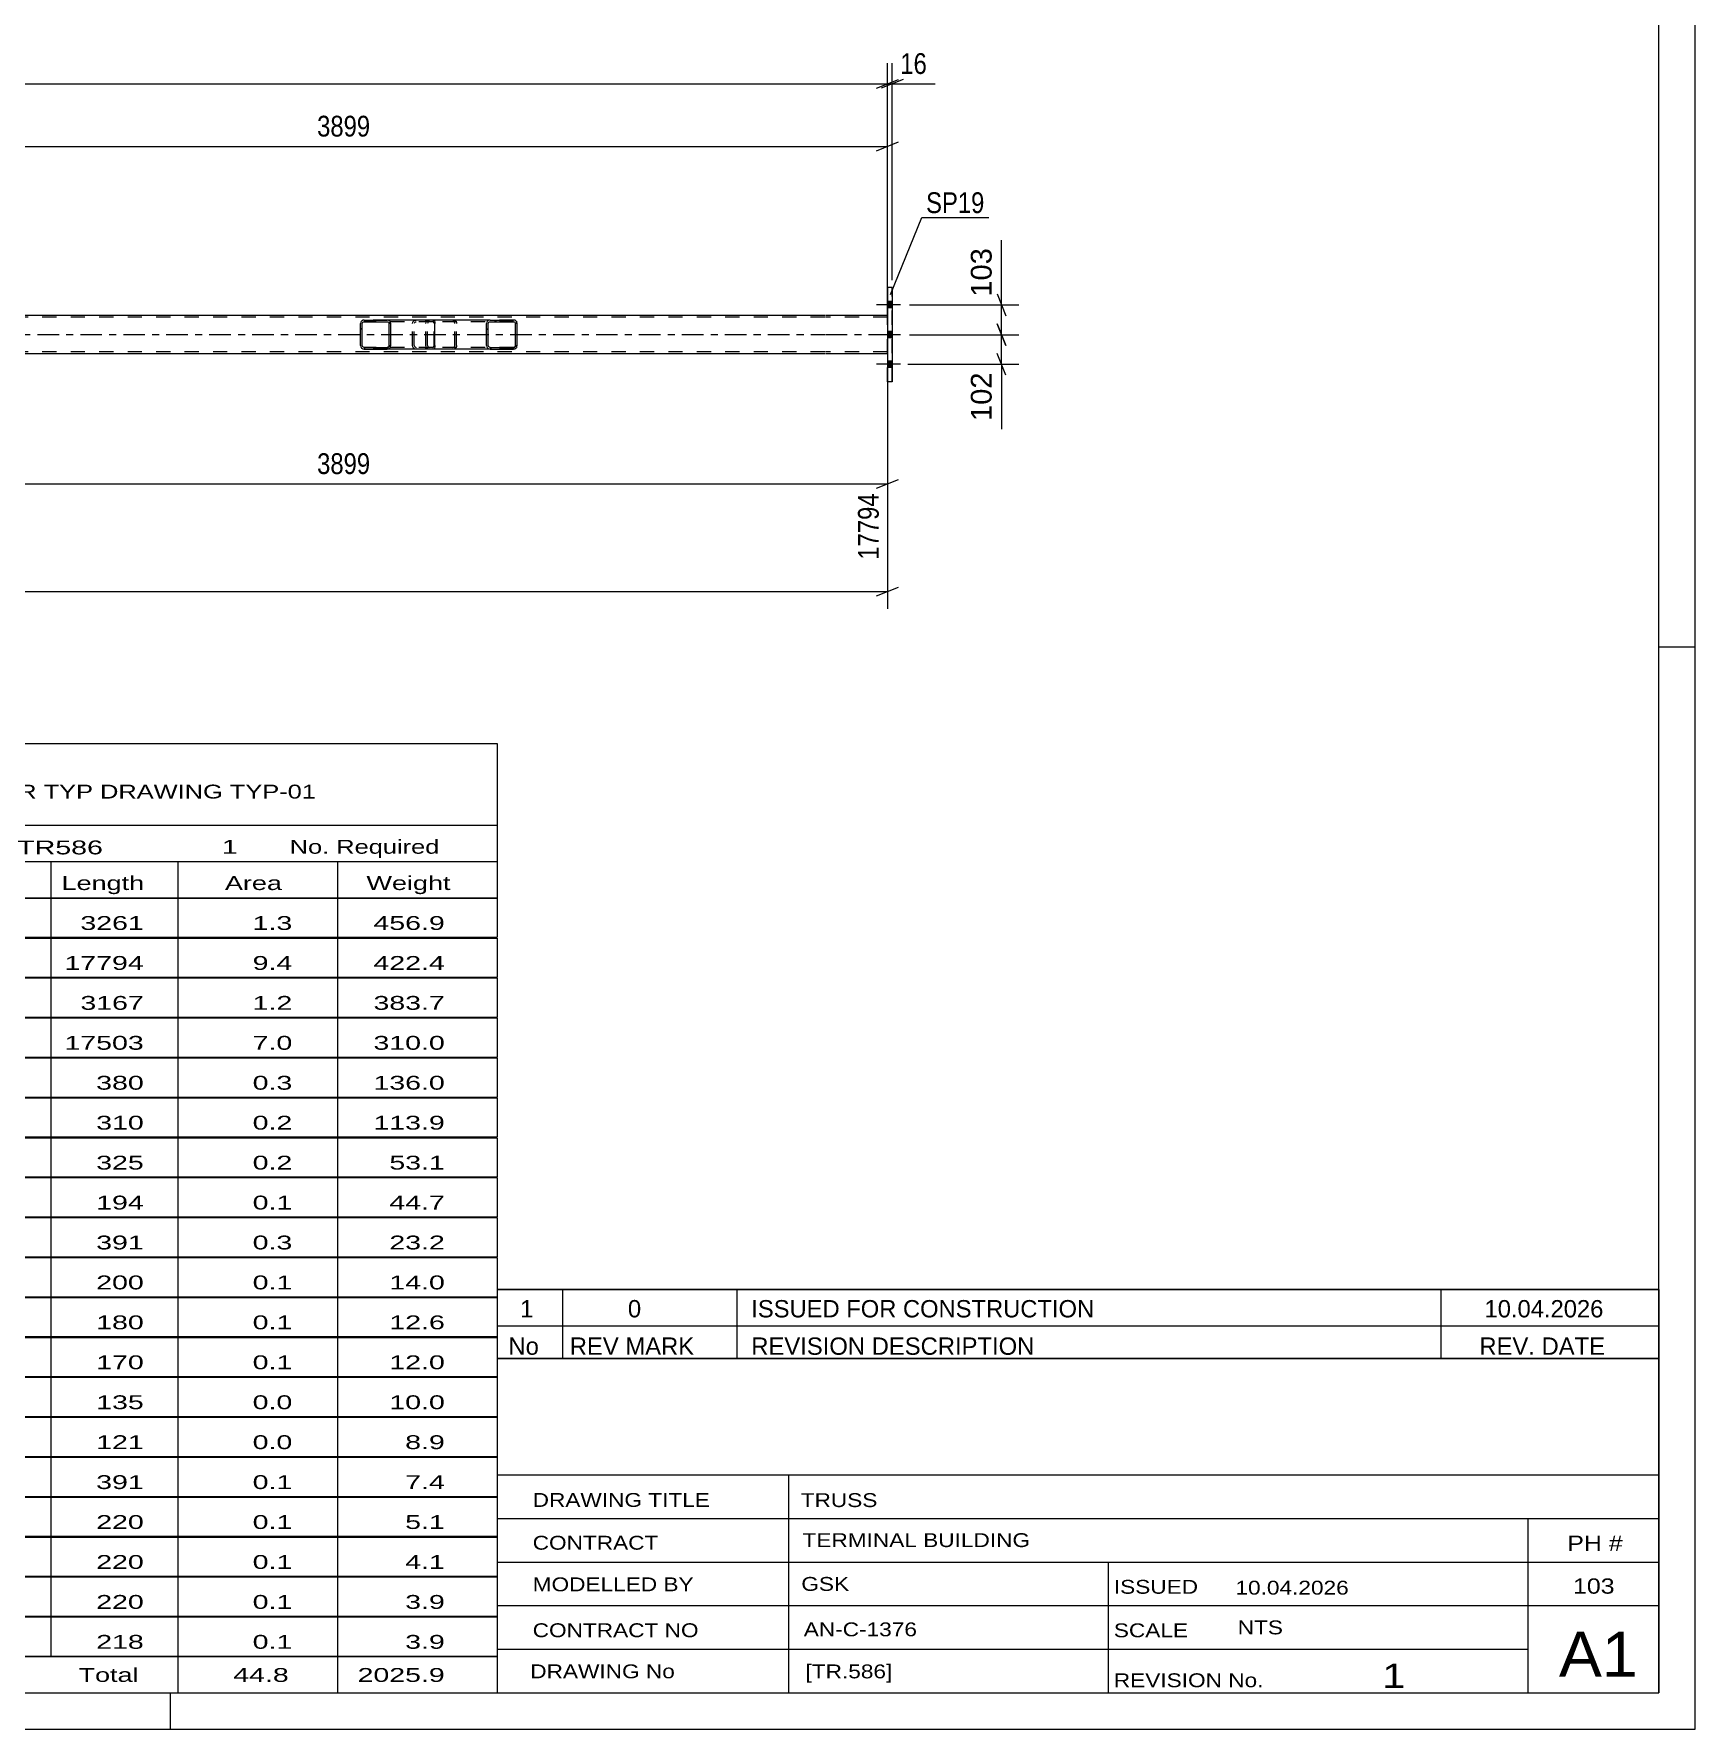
# Model space of a CAD drawing. Header units: millimetres. Extents: x -111 to 730, y -402 to 192.
# Drawn here: x 501.3 to 730.2, y -402.3 to -168.8 of the extents above; entities that cross this region are included whole.
import ezdxf

# ---------------------------------------------------------------- set-up
doc = ezdxf.new("R2010")
doc.units = ezdxf.units.MM
doc.linetypes.add('DXK_LINE_DOT2', pattern=[3.9198, 1.9599, -1.9599])
doc.linetypes.add('DXK_LINE_DOT3', pattern=[5.9187, 2.979, -0.9799, 0.9799, -0.9799])
doc.styles.add('Arial', font='ARIAL.TTF', dxfattribs={"height": 0.2})
doc.styles.add('Arial Narrow', font='ARIALN.TTF', dxfattribs={"height": 0.2})

# ---------------------------------------------------------------- blocks, each defined once
blk = doc.blocks.new('Unknown-200059755-1133')
at = {"color": 5, "linetype": 'Continuous'}
for p, q in [((730.15, -402.25), (730.15, 191.75)), ((725.15, -397.25), (725.15, 186.75)), ((730.15, -253.25), (725.15, -253.25)), ((-105.85, -397.25), (725.15, -397.25)), ((520.15, -402.25), (520.15, -397.25)), ((-110.85, -402.25), (730.15, -402.25))]:
    blk.add_line(p, q, dxfattribs=at)
blk = doc.blocks.new('Part-200059755-4141 - 4015')
at = {"color": 2, "linetype": 'Continuous'}
for p, q in [((619.55, -203.69), (618.91, -203.69)), ((618.91, -203.69), (618.91, -216.69)), ((619.55, -203.69), (619.55, -216.69)), ((619.55, -216.69), (618.91, -216.69))]:
    blk.add_line(p, q, dxfattribs=at)
at = {"color": 7, "linetype": 'DXK_LINE_DOT2'}
for p, q in [((618.91, -216.69), (618.91, -203.69)), ((619.55, -216.69), (619.55, -203.69))]:
    blk.add_line(p, q, dxfattribs=at)
blk = doc.blocks.new('Part-200059755-4154 - 4015')
at = {"linetype": 'Continuous'}
h = blk.add_hatch(dxfattribs=at)
h.set_pattern_fill('', scale=0.7, style=0, pattern_type=0)
h.set_pattern_definition([(45, (567.8845, -208.489), (-1.57154, 1.57154), [])])
h.paths.add_polyline_path([(567.92, -208.67), (567.88, -208.49), (567.77, -208.33), (567.61, -208.23), (567.41, -208.19), (564.18, -208.19), (563.98, -208.23), (563.82, -208.33), (563.71, -208.49), (563.67, -208.67), (563.67, -211.71), (563.71, -211.9), (563.82, -212.05), (563.98, -212.16), (564.18, -212.19), (567.41, -212.19), (567.61, -212.16), (567.77, -212.05), (567.88, -211.9), (567.92, -211.71)])
h.paths.add_polyline_path([(567.65, -211.8), (567.59, -211.88), (567.51, -211.93), (567.41, -211.95), (564.18, -211.95), (564.08, -211.93), (564, -211.88), (563.94, -211.8), (563.92, -211.71), (563.92, -208.67), (563.94, -208.58), (564, -208.5), (564.08, -208.45), (564.18, -208.43), (567.41, -208.43), (567.51, -208.45), (567.59, -208.5), (567.65, -208.58), (567.67, -208.67), (567.67, -211.71)])
at = {"color": 7, "linetype": 'DXK_LINE_DOT2'}
for p, q in [((555.32, -208.67), (555.36, -208.49)), ((555.32, -211.71), (555.32, -208.67)), ((555.59, -208.58), (555.57, -208.67)), ((555.57, -211.71), (555.57, -208.67)), ((555.65, -208.5), (555.59, -208.58)), ((555.63, -208.23), (555.83, -208.19)), ((555.73, -208.45), (555.65, -208.5)), ((555.83, -208.43), (555.73, -208.45)), ((556.31, -208.19), (555.83, -208.19)), ((567.41, -208.43), (555.83, -208.43)), ((559.06, -208.19), (559.26, -208.23)), ((559.16, -208.45), (559.06, -208.43)), ((559.24, -208.5), (559.16, -208.45)), ((559.3, -208.58), (559.24, -208.5)), ((559.32, -208.67), (559.3, -208.58)), ((559.32, -211.71), (559.32, -208.67)), ((559.54, -208.49), (559.57, -208.67)), ((559.57, -211.71), (559.57, -208.67)), ((567.41, -208.19), (564.18, -208.19)), ((555.36, -211.9), (555.32, -211.71)), ((555.57, -211.71), (555.59, -211.8)), ((555.59, -211.8), (555.65, -211.88)), ((555.83, -212.19), (555.63, -212.16)), ((555.65, -211.88), (555.73, -211.93)), ((555.73, -211.93), (555.83, -211.95)), ((567.41, -211.95), (555.83, -211.95)), ((556.31, -212.19), (555.83, -212.19)), ((559.06, -211.95), (559.16, -211.93)), ((559.26, -212.16), (559.06, -212.19)), ((559.16, -211.93), (559.24, -211.88)), ((559.24, -211.88), (559.3, -211.8)), ((559.3, -211.8), (559.32, -211.71)), ((559.57, -211.71), (559.54, -211.9)), ((567.41, -212.19), (564.18, -212.19))]:
    blk.add_line(p, q, dxfattribs=at)
at = {"color": 2, "linetype": 'Continuous'}
for p, q in [((564.18, -208.19), (556.31, -208.19)), ((563.71, -208.49), (563.67, -208.67)), ((563.67, -211.71), (563.67, -208.67)), ((563.92, -208.67), (563.94, -208.58)), ((563.92, -211.71), (563.92, -208.67)), ((563.94, -208.58), (564, -208.5)), ((564.18, -208.19), (563.98, -208.23)), ((564, -208.5), (564.08, -208.45)), ((564.08, -208.45), (564.18, -208.43)), ((564.18, -208.19), (567.41, -208.19)), ((564.18, -208.43), (567.41, -208.43)), ((567.61, -208.23), (567.41, -208.19)), ((567.41, -208.43), (567.51, -208.45)), ((567.51, -208.45), (567.59, -208.5)), ((567.59, -208.5), (567.65, -208.58)), ((567.65, -208.58), (567.67, -208.67)), ((567.67, -211.71), (567.67, -208.67)), ((567.92, -208.67), (567.88, -208.49)), ((567.92, -211.71), (567.92, -208.67)), ((564.18, -212.19), (556.31, -212.19)), ((563.67, -211.71), (563.71, -211.9)), ((563.94, -211.8), (563.92, -211.71)), ((564, -211.88), (563.94, -211.8)), ((563.98, -212.16), (564.18, -212.19)), ((564.08, -211.93), (564, -211.88)), ((564.18, -211.95), (564.08, -211.93)), ((564.18, -211.95), (567.41, -211.95)), ((564.18, -212.19), (567.41, -212.19)), ((567.51, -211.93), (567.41, -211.95)), ((567.41, -212.19), (567.61, -212.16)), ((567.59, -211.88), (567.51, -211.93)), ((567.65, -211.8), (567.59, -211.88)), ((567.67, -211.71), (567.65, -211.8)), ((567.88, -211.9), (567.92, -211.71))]:
    blk.add_line(p, q, dxfattribs=at)
at = {"color": 7, "linetype": 'DXK_LINE_DOT2'}
for centre, start, end in [((555.81, -208.69), 110.7583, 155.68), ((559.08, -208.69), 24.32, 69.2417), ((555.81, -211.69), 204.32, 249.2417), ((559.08, -211.69), 290.7583, 335.68)]:
    blk.add_arc(centre, 0.496, start, end, dxfattribs=at)
at = {"color": 2, "linetype": 'Continuous'}
for centre, start, end in [((564.16, -208.69), 110.7583, 155.68), ((567.43, -208.69), 24.32, 69.2417), ((564.16, -211.69), 204.32, 249.2417), ((567.43, -211.69), 290.7583, 335.68)]:
    blk.add_arc(centre, 0.496, start, end, dxfattribs=at)
blk = doc.blocks.new('Part-200059755-4155 - 4015')
at = {"linetype": 'Continuous'}
h = blk.add_hatch(dxfattribs=at)
h.set_pattern_fill('', scale=0.7, style=0, pattern_type=0)
h.set_pattern_definition([(45, (550.4739, -208.489), (-1.57154, 1.57154), [])])
h.paths.add_polyline_path([(550.51, -208.67), (550.47, -208.49), (550.36, -208.33), (550.2, -208.23), (550.01, -208.19), (546.83, -208.19), (546.63, -208.23), (546.47, -208.33), (546.36, -208.49), (546.32, -208.67), (546.32, -211.71), (546.36, -211.9), (546.47, -212.05), (546.63, -212.16), (546.83, -212.19), (550.01, -212.19), (550.2, -212.16), (550.36, -212.05), (550.47, -211.9), (550.51, -211.71)])
h.paths.add_polyline_path([(550.24, -211.8), (550.19, -211.88), (550.11, -211.93), (550.01, -211.95), (546.83, -211.95), (546.73, -211.93), (546.65, -211.88), (546.59, -211.8), (546.57, -211.71), (546.57, -208.67), (546.59, -208.58), (546.65, -208.5), (546.73, -208.45), (546.83, -208.43), (550.01, -208.43), (550.11, -208.45), (550.19, -208.5), (550.24, -208.58), (550.26, -208.67), (550.26, -211.71)])
at = {"color": 2, "linetype": 'Continuous'}
for p, q in [((546.36, -208.49), (546.32, -208.67)), ((546.32, -211.71), (546.32, -208.67)), ((546.57, -208.67), (546.59, -208.58)), ((546.57, -211.71), (546.57, -208.67)), ((546.59, -208.58), (546.65, -208.5)), ((546.83, -208.19), (546.63, -208.23)), ((546.65, -208.5), (546.73, -208.45)), ((546.73, -208.45), (546.83, -208.43)), ((546.83, -208.19), (550.01, -208.19)), ((546.83, -208.43), (550.01, -208.43)), ((556.31, -208.19), (550.01, -208.19)), ((550.2, -208.23), (550.01, -208.19)), ((550.01, -208.43), (550.11, -208.45)), ((550.11, -208.45), (550.19, -208.5)), ((550.19, -208.5), (550.24, -208.58)), ((550.24, -208.58), (550.26, -208.67)), ((550.26, -211.71), (550.26, -208.67)), ((550.51, -208.67), (550.47, -208.49)), ((550.51, -211.71), (550.51, -208.67)), ((556.31, -208.19), (556.41, -208.23)), ((556.41, -208.23), (556.5, -208.33)), ((556.5, -208.33), (556.56, -208.49)), ((556.56, -208.49), (556.58, -208.67)), ((556.58, -211.71), (556.58, -208.67)), ((546.32, -211.71), (546.36, -211.9)), ((546.59, -211.8), (546.57, -211.71)), ((546.65, -211.88), (546.59, -211.8)), ((546.63, -212.16), (546.83, -212.19)), ((546.73, -211.93), (546.65, -211.88)), ((546.83, -211.95), (546.73, -211.93)), ((546.83, -211.95), (550.01, -211.95)), ((546.83, -212.19), (550.01, -212.19)), ((550.11, -211.93), (550.01, -211.95)), ((550.01, -212.19), (550.2, -212.16)), ((556.31, -212.19), (550.01, -212.19)), ((550.19, -211.88), (550.11, -211.93)), ((550.24, -211.8), (550.19, -211.88)), ((550.26, -211.71), (550.24, -211.8)), ((550.47, -211.9), (550.51, -211.71)), ((556.41, -212.16), (556.31, -212.19)), ((556.5, -212.05), (556.41, -212.16)), ((556.56, -211.9), (556.5, -212.05)), ((556.58, -211.71), (556.56, -211.9))]:
    blk.add_line(p, q, dxfattribs=at)
at = {"color": 7, "linetype": 'DXK_LINE_DOT2'}
for p, q in [((550.01, -208.19), (546.83, -208.19)), ((556.31, -208.43), (546.83, -208.43)), ((553.47, -208.67), (553.51, -208.49)), ((553.47, -211.71), (553.47, -208.67)), ((553.74, -208.58), (553.72, -208.67)), ((553.72, -211.71), (553.72, -208.67)), ((553.8, -208.5), (553.74, -208.58)), ((553.78, -208.23), (553.98, -208.19)), ((553.8, -208.5), (553.82, -208.49)), ((553.82, -208.49), (553.88, -208.45)), ((553.88, -208.45), (553.98, -208.43)), ((555.32, -208.43), (555.32, -208.19)), ((556.36, -208.45), (556.31, -208.43)), ((556.41, -208.5), (556.36, -208.45)), ((556.43, -208.58), (556.41, -208.5)), ((556.45, -208.67), (556.43, -208.58)), ((556.45, -211.71), (556.45, -208.67)), ((556.31, -211.95), (546.83, -211.95)), ((550.01, -212.19), (546.83, -212.19)), ((553.51, -211.9), (553.47, -211.71)), ((553.72, -211.71), (553.74, -211.8)), ((553.74, -211.8), (553.8, -211.88)), ((553.98, -212.19), (553.78, -212.16)), ((553.8, -211.88), (553.82, -211.9)), ((553.82, -211.9), (553.88, -211.93)), ((553.88, -211.93), (553.98, -211.95)), ((555.32, -212.19), (555.32, -211.95)), ((556.31, -211.95), (556.36, -211.93)), ((556.36, -211.93), (556.41, -211.88)), ((556.41, -211.88), (556.43, -211.8)), ((556.43, -211.8), (556.45, -211.71))]:
    blk.add_line(p, q, dxfattribs=at)
at = {"color": 2, "linetype": 'Continuous'}
for centre, start, end in [((546.81, -208.69), 111.1941, 156.1506), ((550.02, -208.69), 23.8494, 68.8059), ((546.81, -211.7), 203.8494, 248.8059), ((550.02, -211.7), 291.1941, 336.1506)]:
    blk.add_arc(centre, 0.492, start, end, dxfattribs=at)
at = {"color": 7, "linetype": 'DXK_LINE_DOT2'}
for centre, start, end in [((553.96, -208.69), 111.1941, 156.1506), ((553.96, -211.7), 203.8494, 248.8059)]:
    blk.add_arc(centre, 0.492, start, end, dxfattribs=at)
blk = doc.blocks.new('Part-200059755-4256 - 4015')
at = {"color": 2, "linetype": 'Continuous'}
for p, q in [((610.29, -207.55), (474.3, -207.55)), ((618.91, -207.55), (610.39, -207.55)), ((610.29, -212.83), (474.3, -212.83)), ((618.91, -212.83), (610.39, -212.83))]:
    blk.add_line(p, q, dxfattribs=at)
at = {"color": 7, "linetype": 'DXK_LINE_DOT2'}
for p, q in [((618.91, -207.55), (618.91, -212.83)), ((610.29, -207.79), (-48.62, -207.79)), ((618.91, -207.79), (610.39, -207.79)), ((610.29, -212.59), (-48.62, -212.59)), ((618.91, -212.59), (610.39, -212.59))]:
    blk.add_line(p, q, dxfattribs=at)
at = {"color": 7, "linetype": 'DXK_LINE_DOT3'}
for p, q in [((-48.62, -210.19), (610.29, -210.19)), ((610.39, -210.19), (618.91, -210.19))]:
    blk.add_line(p, q, dxfattribs=at)
blk = doc.blocks.new('Bolt-200059755-4264 - 4015')
at = {"linetype": 'Continuous'}
for points in [[(619.55, -206.53), (619.55, -205.65), (618.91, -205.65), (618.91, -206.53)], [(619.55, -206.53), (619.55, -205.65), (618.91, -205.65), (618.91, -206.53)], [(619.55, -206.53), (619.55, -205.65), (618.91, -205.65), (618.91, -206.53)], [(619.55, -210.65), (619.55, -209.77), (618.91, -209.77), (618.91, -210.65)], [(619.55, -210.65), (619.55, -209.77), (618.91, -209.77), (618.91, -210.65)], [(619.55, -214.73), (619.55, -213.85), (618.91, -213.85), (618.91, -214.73)], [(619.55, -214.73), (619.55, -213.85), (618.91, -213.85), (618.91, -214.73)], [(619.55, -214.73), (619.55, -213.85), (618.91, -213.85), (618.91, -214.73)]]:
    blk.add_hatch(color=1, dxfattribs=at).paths.add_polyline_path(points)
at = {"color": 1, "linetype": 'Continuous'}
for p, q in [((620.71, -206.09), (617.39, -206.09)), ((620.71, -206.09), (617.39, -206.09)), ((620.71, -206.09), (617.39, -206.09)), ((619.55, -205.65), (618.91, -205.65)), ((619.55, -205.65), (618.91, -205.65)), ((619.55, -205.65), (618.91, -205.65)), ((619.55, -206.53), (618.91, -206.53)), ((619.55, -206.53), (618.91, -206.53)), ((619.55, -206.53), (618.91, -206.53)), ((619.55, -209.77), (618.91, -209.77)), ((619.55, -209.77), (618.91, -209.77)), ((620.71, -210.21), (617.39, -210.21)), ((620.71, -210.21), (617.39, -210.21)), ((619.55, -210.65), (618.91, -210.65)), ((619.55, -210.65), (618.91, -210.65)), ((620.71, -214.29), (617.39, -214.29)), ((620.71, -214.29), (617.39, -214.29)), ((620.71, -214.29), (617.39, -214.29)), ((619.55, -213.85), (618.91, -213.85)), ((619.55, -213.85), (618.91, -213.85)), ((619.55, -213.85), (618.91, -213.85)), ((619.55, -214.73), (618.91, -214.73)), ((619.55, -214.73), (618.91, -214.73)), ((619.55, -214.73), (618.91, -214.73))]:
    blk.add_line(p, q, dxfattribs=at)
blk = doc.blocks.new('StraightDimension-200059755-4368 - 4015')
at = {"color": 7, "linetype": 'Continuous'}
for p, q in [((618.91, -213.83), (618.91, -241.19)), ((469.1, -222.23), (469.1, -241.19)), ((470.6, -230.15), (467.6, -231.35)), ((469.1, -230.75), (618.91, -230.75)), ((617.41, -231.35), (620.41, -230.15))]:
    blk.add_line(p, q, dxfattribs=at)
at = {"color": 0}
blk.add_wipeout([(548.26, -230), (548.26, -225.8), (539.75, -225.8), (539.75, -230)], dxfattribs=at)
at = {"color": 0, "linetype": 'Continuous'}
blk.add_wipeout([(618.31, -231.45), (614.11, -231.45), (614.11, -241.79), (618.31, -241.79)], dxfattribs=at)
at = {"color": 3, "style": 'Arial Narrow'}
blk.add_text('3899', height=2.863, dxfattribs=at).set_placement((540.35, -229.4))
at = {"color": 3, "linetype": 'Continuous', "style": 'Arial Narrow'}
blk.add_text('17794', height=2.863, rotation=90.0002, dxfattribs=at).set_placement((617.71, -241.19))
blk = doc.blocks.new('StraightDimension-200059755-4337 - 4015')
at = {"color": 7, "linetype": 'Continuous'}
for p, q in [((469.1, -198.95), (469.1, -181.42)), ((618.91, -206.94), (618.91, -181.42)), ((470.6, -183.67), (467.6, -184.87)), ((469.1, -184.27), (618.91, -184.27)), ((617.41, -184.87), (620.41, -183.67))]:
    blk.add_line(p, q, dxfattribs=at)
at = {"color": 0}
blk.add_wipeout([(548.26, -183.52), (548.26, -179.32), (539.75, -179.32), (539.75, -183.52)], dxfattribs=at)
at = {"color": 3, "style": 'Arial Narrow'}
blk.add_text('3899', height=2.863, dxfattribs=at).set_placement((540.35, -182.92))
blk = doc.blocks.new('StraightDimension-200059755-4410 - 4015')
at = {"color": 7, "linetype": 'Continuous'}
for p, q in [((618.91, -217.69), (618.91, -247.98)), ((617.41, -246.18), (620.41, -244.98)), ((-57.88, -245.58), (618.91, -245.58))]:
    blk.add_line(p, q, dxfattribs=at)
blk = doc.blocks.new('StraightDimension-200059755-9396 - 4015')
at = {"color": 7, "linetype": 'Continuous'}
for p, q in [((617.41, -176.25), (620.41, -175.05)), ((621.05, -175.05), (618.05, -176.25)), ((618.91, -202.69), (618.91, -172.8)), ((619.55, -202.69), (619.55, -172.8)), ((618.91, -175.65), (619.55, -175.65))]:
    blk.add_line(p, q, dxfattribs=at)
at = {"color": 0}
blk.add_wipeout([(624.94, -174.9), (624.94, -170.7), (620.08, -170.7), (620.08, -174.9)], dxfattribs=at)
at = {"color": 7, "linetype": 'Continuous'}
blk.add_line((619.55, -175.65), (625.46, -175.65), dxfattribs=at)
blk.add_line((619.55, -175.65), (625.46, -175.65), dxfattribs=at)
at = {"color": 3, "style": 'Arial Narrow'}
blk.add_text('16', height=2.863, dxfattribs=at).set_placement((620.68, -174.3))
blk = doc.blocks.new('StraightDimension-200059755-9397 - 4015')
at = {"color": 7, "linetype": 'Continuous'}
for p, q in [((617.41, -176.25), (620.41, -175.05)), ((618.91, -202.69), (618.91, -172.8)), ((-57.24, -175.65), (618.91, -175.65))]:
    blk.add_line(p, q, dxfattribs=at)
blk = doc.blocks.new('StraightDimension-200059755-15560 - 4015')
at = {"color": 7, "linetype": 'Continuous'}
for p, q in [((634.01, -204.59), (635.21, -207.59)), ((621.95, -206.09), (637.01, -206.09)), ((634.61, -210.21), (634.61, -206.09)), ((635.21, -211.71), (634.01, -208.71)), ((621.95, -210.21), (637.01, -210.21))]:
    blk.add_line(p, q, dxfattribs=at)
at = {"color": 0}
blk.add_wipeout([(633.86, -197.7), (629.66, -197.7), (629.66, -205.57), (633.86, -205.57)], dxfattribs=at)
at = {"color": 7, "linetype": 'Continuous'}
blk.add_line((634.61, -206.09), (634.61, -197.17), dxfattribs=at)
blk.add_line((634.61, -206.09), (634.61, -197.17), dxfattribs=at)
at = {"color": 3, "style": 'Arial'}
blk.add_text('103', height=2.865, rotation=90.0002, dxfattribs=at).set_placement((633.26, -204.97))
blk = doc.blocks.new('StraightDimension-200059755-15561 - 4015')
at = {"color": 7, "linetype": 'Continuous'}
for p, q in [((634.01, -208.71), (635.21, -211.71)), ((621.95, -210.21), (637.01, -210.21)), ((634.61, -214.29), (634.61, -210.21)), ((621.71, -214.29), (637.01, -214.29)), ((635.21, -215.79), (634.01, -212.79))]:
    blk.add_line(p, q, dxfattribs=at)
at = {"color": 0}
blk.add_wipeout([(633.86, -214.82), (629.66, -214.82), (629.66, -222.69), (633.86, -222.69)], dxfattribs=at)
at = {"color": 7, "linetype": 'Continuous'}
blk.add_line((634.61, -214.29), (634.61, -223.21), dxfattribs=at)
blk.add_line((634.61, -214.29), (634.61, -223.21), dxfattribs=at)
at = {"color": 3, "style": 'Arial'}
blk.add_text('102', height=2.865, rotation=90.0002, dxfattribs=at).set_placement((633.26, -222.09))
blk = doc.blocks.new('Unknown-200059755-18359')
at = {"color": 7, "linetype": 'Continuous'}
for p, q in [((565.15, -351.2), (565.15, -397.25)), ((565.15, -351.2), (725.15, -351.2)), ((725.15, -351.25), (725.15, -397.25)), ((565.15, -367.25), (725.15, -367.25)), ((605.29, -367.25), (605.29, -397.25)), ((565.15, -373.25), (725.15, -373.25)), ((707.15, -397.2), (707.15, -373.2)), ((565.15, -379.25), (725.15, -379.25)), ((649.29, -379.25), (649.29, -397.25)), ((565.15, -385.25), (725.15, -385.25)), ((565.15, -391.25), (707.15, -391.25)), ((565.15, -397.25), (725.15, -397.25))]:
    blk.add_line(p, q, dxfattribs=at)
at = {"color": 7, "style": 'Arial Narrow'}
for s, height, width, p in [('DRAWING TITLE', 1.9089, 1.425378, (570.04, -371.65)), ('TRUSS  ', 1.909, 1.425378, (606.96, -371.67)), ('CONTRACT', 1.909, 1.425378, (570.04, -377.54)), ('TERMINAL BUILDING', 1.9089, 1.425378, (607.21, -377.18)), ('MODELLED BY', 1.9089, 1.425378, (570.04, -383.27)), ('GSK', 1.909, 1.425378, (607.04, -383.21)), ('ISSUED', 1.909, 1.425378, (650.09, -383.61)), ('10.04.2026', 1.909, 1.425378, (666.84, -383.73)), ('AN-C-1376', 1.909, 1.425378, (607.38, -389.47)), ('CONTRACT NO', 1.9089, 1.425378, (570.04, -389.59)), ('SCALE', 1.909, 1.425378, (650.09, -389.6)), ('A1', 6.204, 1.25, (711.39, -395.05)), ('DRAWING No', 1.909, 1.425378, (569.71, -395.25)), ('[TR.586]', 1.909, 1.425378, (607.62, -395.26)), ('REVISION No.', 1.9089, 1.425378, (650.09, -396.48)), ('1', 3.34, 1.5, (687.07, -396.57))]:
    blk.add_text(s, height=height, dxfattribs=dict(at, width=width)).set_placement(p)
at = {"color": 7, "linetype": 'Continuous', "style": 'Arial Narrow'}
for s, height, width, p in [('PH #', 2.1, 1.42538, (712.55, -377.7)), ('103', 2.1, 1.42538, (713.34, -383.6)), ('NTS', 1.909, 1.425378, (667.15, -389.2))]:
    blk.add_text(s, height=height, dxfattribs=dict(at, width=width)).set_placement(p)
blk = doc.blocks.new('Unknown-200059755-18360')
at = {"color": 7, "linetype": 'Continuous'}
for p, q in [((405.15, -266.5), (565.15, -266.5)), ((405.15, -277.75), (405.15, -266.5)), ((565.15, -266.5), (565.15, -277.75)), ((405.15, -277.75), (565.15, -277.75)), ((405.15, -277.75), (405.15, -282.75)), ((565.15, -277.75), (565.15, -282.75)), ((405.15, -282.75), (565.15, -282.75)), ((405.15, -282.75), (405.15, -287.75)), ((429.15, -282.75), (429.15, -287.75)), ((464.65, -282.75), (464.65, -287.75)), ((490.65, -282.75), (490.65, -287.75)), ((503.65, -282.75), (503.65, -287.75)), ((521.15, -282.75), (521.15, -287.75)), ((543.15, -282.75), (543.15, -287.75)), ((565.15, -282.75), (565.15, -287.75)), ((405.15, -287.75), (565.15, -287.75)), ((405.15, -287.8), (405.15, -293.2)), ((405.15, -287.8), (565.15, -287.8)), ((429.15, -287.75), (429.15, -293.25)), ((464.65, -287.75), (464.65, -293.25)), ((490.65, -287.75), (490.65, -293.25)), ((503.65, -287.75), (503.65, -293.25)), ((521.15, -287.75), (521.15, -293.25)), ((543.15, -287.75), (543.15, -293.25)), ((565.15, -287.8), (565.15, -293.2)), ((405.15, -293.2), (565.15, -293.2)), ((405.15, -293.3), (405.15, -298.7)), ((405.15, -293.3), (565.15, -293.3)), ((429.15, -293.25), (429.15, -298.75)), ((464.65, -293.25), (464.65, -298.75)), ((490.65, -293.25), (490.65, -298.75)), ((503.65, -293.25), (503.65, -298.75)), ((521.15, -293.25), (521.15, -298.75)), ((543.15, -293.25), (543.15, -298.75)), ((565.15, -293.3), (565.15, -298.7)), ((405.15, -298.7), (565.15, -298.7)), ((405.15, -298.8), (405.15, -304.2)), ((405.15, -298.8), (565.15, -298.8)), ((429.15, -298.75), (429.15, -304.25)), ((464.65, -298.75), (464.65, -304.25)), ((490.65, -298.75), (490.65, -304.25)), ((503.65, -298.75), (503.65, -304.25)), ((521.15, -298.75), (521.15, -304.25)), ((543.15, -298.75), (543.15, -304.25)), ((565.15, -298.8), (565.15, -304.2)), ((405.15, -304.2), (565.15, -304.2)), ((405.15, -304.3), (405.15, -309.7)), ((405.15, -304.3), (565.15, -304.3)), ((429.15, -304.25), (429.15, -309.75)), ((464.65, -304.25), (464.65, -309.75)), ((490.65, -304.25), (490.65, -309.75)), ((503.65, -304.25), (503.65, -309.75)), ((521.15, -304.25), (521.15, -309.75)), ((543.15, -304.25), (543.15, -309.75)), ((565.15, -304.3), (565.15, -309.7)), ((405.15, -309.7), (565.15, -309.7)), ((405.15, -309.8), (405.15, -315.2)), ((405.15, -309.8), (565.15, -309.8)), ((429.15, -309.75), (429.15, -315.25)), ((464.65, -309.75), (464.65, -315.25)), ((490.65, -309.75), (490.65, -315.25)), ((503.65, -309.75), (503.65, -315.25)), ((521.15, -309.75), (521.15, -315.25)), ((543.15, -309.75), (543.15, -315.25)), ((565.15, -309.8), (565.15, -315.2)), ((405.15, -315.2), (565.15, -315.2)), ((405.15, -315.3), (405.15, -320.7)), ((405.15, -315.3), (565.15, -315.3)), ((429.15, -315.25), (429.15, -320.75)), ((464.65, -315.25), (464.65, -320.75)), ((490.65, -315.25), (490.65, -320.75)), ((503.65, -315.25), (503.65, -320.75)), ((521.15, -315.25), (521.15, -320.75)), ((543.15, -315.25), (543.15, -320.75)), ((565.15, -315.3), (565.15, -320.7)), ((405.15, -320.7), (565.15, -320.7)), ((405.15, -320.8), (405.15, -326.2)), ((405.15, -320.8), (565.15, -320.8)), ((429.15, -320.75), (429.15, -326.25)), ((464.65, -320.75), (464.65, -326.25)), ((490.65, -320.75), (490.65, -326.25)), ((503.65, -320.75), (503.65, -326.25)), ((521.15, -320.75), (521.15, -326.25)), ((543.15, -320.75), (543.15, -326.25)), ((565.15, -320.8), (565.15, -326.2)), ((405.15, -326.2), (565.15, -326.2)), ((405.15, -326.3), (405.15, -331.7)), ((405.15, -326.3), (565.15, -326.3)), ((429.15, -326.25), (429.15, -331.75)), ((464.65, -326.25), (464.65, -331.75)), ((490.65, -326.25), (490.65, -331.75)), ((503.65, -326.25), (503.65, -331.75)), ((521.15, -326.25), (521.15, -331.75)), ((543.15, -326.25), (543.15, -331.75)), ((565.15, -326.3), (565.15, -331.7)), ((405.15, -331.7), (565.15, -331.7)), ((405.15, -331.8), (405.15, -337.2)), ((405.15, -331.8), (565.15, -331.8)), ((429.15, -331.75), (429.15, -337.25)), ((464.65, -331.75), (464.65, -337.25)), ((490.65, -331.75), (490.65, -337.25)), ((503.65, -331.75), (503.65, -337.25)), ((521.15, -331.75), (521.15, -337.25)), ((543.15, -331.75), (543.15, -337.25)), ((565.15, -331.8), (565.15, -337.2)), ((405.15, -337.2), (565.15, -337.2)), ((405.15, -337.3), (405.15, -342.7)), ((405.15, -337.3), (565.15, -337.3)), ((429.15, -337.25), (429.15, -342.75)), ((464.65, -337.25), (464.65, -342.75)), ((490.65, -337.25), (490.65, -342.75)), ((503.65, -337.25), (503.65, -342.75)), ((521.15, -337.25), (521.15, -342.75)), ((543.15, -337.25), (543.15, -342.75)), ((565.15, -337.3), (565.15, -342.7)), ((405.15, -342.7), (565.15, -342.7)), ((405.15, -342.8), (405.15, -348.2)), ((405.15, -342.8), (565.15, -342.8)), ((429.15, -342.75), (429.15, -348.25)), ((464.65, -342.75), (464.65, -348.25)), ((490.65, -342.75), (490.65, -348.25)), ((503.65, -342.75), (503.65, -348.25)), ((521.15, -342.75), (521.15, -348.25)), ((543.15, -342.75), (543.15, -348.25)), ((565.15, -342.8), (565.15, -348.2)), ((405.15, -348.2), (565.15, -348.2)), ((405.15, -348.3), (405.15, -353.7)), ((405.15, -348.3), (565.15, -348.3)), ((429.15, -348.25), (429.15, -353.75)), ((464.65, -348.25), (464.65, -353.75)), ((490.65, -348.25), (490.65, -353.75)), ((503.65, -348.25), (503.65, -353.75)), ((521.15, -348.25), (521.15, -353.75)), ((543.15, -348.25), (543.15, -353.75)), ((565.15, -348.3), (565.15, -353.7)), ((405.15, -353.7), (565.15, -353.7)), ((405.15, -353.8), (405.15, -359.2)), ((405.15, -353.8), (565.15, -353.8)), ((429.15, -353.75), (429.15, -359.25)), ((464.65, -353.75), (464.65, -359.25)), ((490.65, -353.75), (490.65, -359.25)), ((503.65, -353.75), (503.65, -359.25)), ((521.15, -353.75), (521.15, -359.25)), ((543.15, -353.75), (543.15, -359.25)), ((565.15, -353.8), (565.15, -359.2)), ((405.15, -359.2), (565.15, -359.2)), ((405.15, -359.3), (405.15, -364.7)), ((405.15, -359.3), (565.15, -359.3)), ((429.15, -359.25), (429.15, -364.75)), ((464.65, -359.25), (464.65, -364.75)), ((490.65, -359.25), (490.65, -364.75)), ((503.65, -359.25), (503.65, -364.75)), ((521.15, -359.25), (521.15, -364.75)), ((543.15, -359.25), (543.15, -364.75)), ((565.15, -359.3), (565.15, -364.7)), ((405.15, -364.7), (565.15, -364.7)), ((405.15, -364.8), (405.15, -370.2)), ((405.15, -364.8), (565.15, -364.8)), ((429.15, -364.75), (429.15, -370.25)), ((464.65, -364.75), (464.65, -370.25)), ((490.65, -364.75), (490.65, -370.25)), ((503.65, -364.75), (503.65, -370.25)), ((521.15, -364.75), (521.15, -370.25)), ((543.15, -364.75), (543.15, -370.25)), ((565.15, -364.8), (565.15, -370.2)), ((405.15, -370.2), (565.15, -370.2)), ((405.15, -370.3), (405.15, -375.7)), ((405.15, -370.3), (565.15, -370.3)), ((429.15, -370.25), (429.15, -375.75)), ((464.65, -370.25), (464.65, -375.75)), ((490.65, -370.25), (490.65, -375.75)), ((503.65, -370.25), (503.65, -375.75)), ((521.15, -370.25), (521.15, -375.75)), ((543.15, -370.25), (543.15, -375.75)), ((565.15, -370.3), (565.15, -375.7)), ((405.15, -375.7), (565.15, -375.7)), ((405.15, -375.8), (405.15, -381.2)), ((405.15, -375.8), (565.15, -375.8)), ((429.15, -375.75), (429.15, -381.25)), ((464.65, -375.75), (464.65, -381.25)), ((490.65, -375.75), (490.65, -381.25)), ((503.65, -375.75), (503.65, -381.25)), ((521.15, -375.75), (521.15, -381.25)), ((543.15, -375.75), (543.15, -381.25)), ((565.15, -375.8), (565.15, -381.2)), ((405.15, -381.2), (565.15, -381.2)), ((405.15, -381.3), (405.15, -386.7)), ((405.15, -381.3), (565.15, -381.3)), ((429.15, -381.25), (429.15, -386.75)), ((464.65, -381.25), (464.65, -386.75)), ((490.65, -381.25), (490.65, -386.75)), ((503.65, -381.25), (503.65, -386.75)), ((521.15, -381.25), (521.15, -386.75)), ((543.15, -381.25), (543.15, -386.75)), ((565.15, -381.3), (565.15, -386.7)), ((405.15, -386.7), (565.15, -386.7)), ((405.15, -386.8), (405.15, -392.2)), ((405.15, -386.8), (565.15, -386.8)), ((429.15, -386.75), (429.15, -392.25)), ((464.65, -386.75), (464.65, -392.25)), ((490.65, -386.75), (490.65, -392.25)), ((503.65, -386.75), (503.65, -392.25)), ((521.15, -386.75), (521.15, -392.25)), ((543.15, -386.75), (543.15, -392.25)), ((565.15, -386.8), (565.15, -392.2)), ((405.15, -392.2), (565.15, -392.2)), ((405.15, -392.25), (565.15, -392.25)), ((405.15, -392.25), (405.15, -397.25)), ((521.15, -392.25), (521.15, -397.25)), ((543.15, -392.25), (543.15, -397.25)), ((565.15, -392.25), (565.15, -397.25)), ((405.15, -397.25), (565.15, -397.25))]:
    blk.add_line(p, q, dxfattribs=at)
at = {"color": 7, "style": 'Arial Narrow'}
for s, height, width, p in [('GENERAL NOTES & WELD DETAILS :', 2.8633, 1.4, (406.31, -274.19)), ('REFER TYP DRAWING TYP-01', 1.9089, 1.6, (489.85, -274.09)), ("MATERIAL LIST FOR ASSEMBLY MK'D", 1.9089, 1.6, (406.31, -281.69)), ('TR586', 1.909, 1.794707, (499.06, -281.78)), ('1', 1.91, 1.794707, (527.24, -281.69)), ('No. Required', 1.9089, 1.6, (536.57, -281.69)), ('Mark', 1.909, 1.7, (406.49, -286.75)), ('Profile', 1.909, 1.7, (439.57, -286.75)), ('Material', 1.909, 1.7, (469.69, -286.69)), ('No.', 1.909, 1.7, (494.65, -286.69)), ('Length', 1.909, 1.7, (505.15, -286.69)), ('Area', 1.909, 1.7, (527.65, -286.69)), ('Weight', 1.909, 1.7, (547.15, -286.69))]:
    blk.add_text(s, height=height, dxfattribs=dict(at, width=width)).set_placement(p)
at = {"color": 7, "linetype": 'Continuous', "style": 'Arial Narrow'}
for s, height, width, p in [('M182', 1.909, 1.794707, (406.65, -292.19)), ('SHS100*6', 1.909, 1.794707, (431.15, -292.19)), ('E350', 1.909, 1.794707, (470.89, -292.19)), ('8', 1.91, 1.794707, (495.01, -292.19)), ('3261', 1.909, 1.794707, (507.74, -292.19)), ('1.3', 1.909, 1.794707, (531.47, -292.19)), ('456.9', 1.909, 1.794707, (548.11, -292.19)), ('BC191', 1.909, 1.794707, (406.65, -297.69)), ('SHS132*6', 1.909, 1.794707, (431.15, -297.69)), ('E350', 1.909, 1.794707, (470.89, -297.69)), ('1', 1.91, 1.794707, (495.01, -297.69)), ('17794', 1.909, 1.794707, (505.55, -297.69)), ('9.4', 1.909, 1.794707, (531.47, -297.69)), ('422.4', 1.909, 1.794707, (548.11, -297.69)), ('M177', 1.909, 1.794707, (406.65, -303.19)), ('SHS100*6', 1.909, 1.794707, (431.15, -303.19)), ('E350', 1.909, 1.794707, (470.89, -303.19)), ('7', 1.91, 1.794707, (495.01, -303.19)), ('3167', 1.909, 1.794707, (507.74, -303.19)), ('1.2', 1.909, 1.794707, (531.47, -303.19)), ('383.7', 1.909, 1.794707, (548.11, -303.19)), ('TR586', 1.909, 1.794707, (406.65, -308.69)), ('SHS100*6', 1.909, 1.794707, (431.15, -308.69)), ('E350', 1.909, 1.794707, (470.89, -308.69)), ('1', 1.91, 1.794707, (495.01, -308.69)), ('17503', 1.909, 1.794707, (505.55, -308.69)), ('7.0', 1.909, 1.794707, (531.47, -308.69)), ('310.0', 1.909, 1.794707, (548.11, -308.69)), ('SP20', 1.909, 1.794707, (406.65, -314.19)), ('PL20*380', 1.909, 1.794707, (431.15, -314.19)), ('E350', 1.909, 1.794707, (470.89, -314.19)), ('6', 1.91, 1.794707, (495.01, -314.19)), ('380', 1.909, 1.794707, (509.92, -314.19)), ('0.3', 1.909, 1.794707, (531.47, -314.19)), ('136.0', 1.909, 1.794707, (548.11, -314.19)), ('PL581', 1.909, 1.794707, (406.65, -319.69)), ('PL12*300', 1.909, 1.794707, (431.15, -319.69)), ('E350', 1.909, 1.794707, (470.89, -319.69)), ('13', 1.909, 1.794707, (493.92, -319.69)), ('310', 1.909, 1.794707, (509.92, -319.69)), ('0.2', 1.909, 1.794707, (531.47, -319.69)), ('113.9', 1.909, 1.794707, (548.11, -319.69)), ('SP19', 1.909, 1.794707, (406.65, -325.19)), ('PL16*325', 1.909, 1.794707, (431.15, -325.19)), ('E350', 1.909, 1.794707, (470.89, -325.19)), ('4', 1.91, 1.794707, (495.01, -325.19)), ('325', 1.909, 1.794707, (509.92, -325.19)), ('0.2', 1.909, 1.794707, (531.47, -325.19)), ('53.1', 1.909, 1.794707, (550.3, -325.19)), ('M1361', 1.909, 1.794707, (406.65, -330.69)), ('RHS100*100*6', 1.9089, 1.794707, (431.15, -330.69)), ('E350', 1.909, 1.794707, (470.89, -330.69)), ('13', 1.909, 1.794707, (493.92, -330.69)), ('194', 1.909, 1.794707, (509.92, -330.69)), ('0.1', 1.909, 1.794707, (531.47, -330.69)), ('44.7', 1.909, 1.794707, (550.3, -330.69)), ('PL99', 1.909, 1.794707, (406.65, -336.19)), ('PL12*336', 1.909, 1.794707, (431.15, -336.19)), ('E350', 1.909, 1.794707, (470.89, -336.19)), ('2', 1.91, 1.794707, (495.01, -336.19)), ('391', 1.909, 1.794707, (509.92, -336.19)), ('0.3', 1.909, 1.794707, (531.47, -336.19)), ('23.2', 1.909, 1.794707, (550.3, -336.19)), ('TB74', 1.909, 1.794707, (406.65, -341.69)), ('RHS150*110*6', 1.9089, 1.794707, (431.15, -341.69)), ('E350', 1.909, 1.794707, (470.89, -341.69)), ('3', 1.91, 1.794707, (495.01, -341.69)), ('200', 1.909, 1.794707, (509.92, -341.69)), ('0.1', 1.909, 1.794707, (531.47, -341.69)), ('14.0', 1.909, 1.794707, (550.3, -341.69)), ('TB48', 1.909, 1.794707, (406.65, -347.19)), ('RHS150*110*6', 1.9089, 1.794707, (431.15, -347.19)), ('E350', 1.909, 1.794707, (470.89, -347.19)), ('3', 1.91, 1.794707, (495.01, -347.19)), ('180', 1.909, 1.794707, (509.92, -347.19)), ('0.1', 1.909, 1.794707, (531.47, -347.19)), ('12.6', 1.909, 1.794707, (550.3, -347.19)), ('PL538', 1.909, 1.794707, (406.65, -352.69)), ('PL10*150', 1.909, 1.794707, (431.15, -352.69)), ('E350', 1.909, 1.794707, (470.89, -352.69)), ('6', 1.91, 1.794707, (495.01, -352.69)), ('170', 1.909, 1.794707, (509.92, -352.69)), ('0.1', 1.909, 1.794707, (531.47, -352.69)), ('12.0', 1.909, 1.794707, (550.3, -352.69)), ('ST33', 1.909, 1.794707, (406.65, -358.19)), ('PL8*100', 1.909, 1.794707, (431.15, -358.19)), ('E350', 1.909, 1.794707, (470.89, -358.19)), ('24', 1.909, 1.794707, (493.92, -358.19)), ('135', 1.909, 1.794707, (509.92, -358.19)), ('0.0', 1.909, 1.794707, (531.47, -358.19)), ('10.0', 1.909, 1.794707, (550.3, -358.19)), ('ST32', 1.909, 1.794707, (406.65, -363.69)), ('PL8*100', 1.909, 1.794707, (431.15, -363.69)), ('E350', 1.909, 1.794707, (470.89, -363.69)), ('24', 1.909, 1.794707, (493.92, -363.69)), ('121', 1.909, 1.794707, (509.92, -363.69)), ('0.0', 1.909, 1.794707, (531.47, -363.69)), ('8.9', 1.909, 1.794707, (552.48, -363.69)), ('PL100', 1.909, 1.794707, (406.65, -369.19)), ('PL10*120', 1.909, 1.794707, (431.15, -369.19)), ('E350', 1.909, 1.794707, (470.89, -369.19)), ('2', 1.91, 1.794707, (495.01, -369.19)), ('391', 1.909, 1.794707, (509.92, -369.19)), ('0.1', 1.909, 1.794707, (531.47, -369.19)), ('7.4', 1.909, 1.794707, (552.48, -369.19)), ('PL163', 1.909, 1.794707, (406.65, -374.69)), ('PL12*167', 1.909, 1.794707, (431.15, -374.69)), ('E350', 1.909, 1.794707, (470.89, -374.69)), ('2', 1.91, 1.794707, (495.01, -374.69)), ('220', 1.909, 1.794707, (509.92, -374.69)), ('0.1', 1.909, 1.794707, (531.47, -374.69)), ('5.1', 1.909, 1.794707, (552.48, -374.69)), ('PL164', 1.909, 1.794707, (406.65, -380.19)), ('PL10*120', 1.909, 1.794707, (431.15, -380.19)), ('E350', 1.909, 1.794707, (470.89, -380.19)), ('2', 1.91, 1.794707, (495.01, -380.19)), ('220', 1.909, 1.794707, (509.92, -380.19)), ('0.1', 1.909, 1.794707, (531.47, -380.19)), ('4.1', 1.909, 1.794707, (552.48, -380.19)), ('M1450', 1.909, 1.794707, (406.65, -385.69)), ('RHS100*100*6', 1.9089, 1.794707, (431.15, -385.69)), ('E350', 1.909, 1.794707, (470.89, -385.69)), ('1', 1.91, 1.794707, (495.01, -385.69)), ('220', 1.909, 1.794707, (509.92, -385.69)), ('0.1', 1.909, 1.794707, (531.47, -385.69)), ('3.9', 1.909, 1.794707, (552.48, -385.69)), ('M1463', 1.909, 1.794707, (406.65, -391.19)), ('RHS100*100*6', 1.9089, 1.794707, (431.15, -391.19)), ('E350', 1.909, 1.794707, (470.89, -391.19)), ('1', 1.91, 1.794707, (495.01, -391.19)), ('218', 1.909, 1.794707, (509.92, -391.19)), ('0.1', 1.909, 1.794707, (531.47, -391.19)), ('3.9', 1.909, 1.794707, (552.48, -391.19)), ('Total', 1.909, 1.7, (507.49, -395.75)), ('44.8', 1.909, 1.794707, (528.8, -395.75)), ('2025.9', 1.909, 1.794707, (545.92, -395.75))]:
    blk.add_text(s, height=height, dxfattribs=dict(at, width=width)).set_placement(p)
blk = doc.blocks.new('Unknown-200059755-18362')
at = {"color": 7, "linetype": 'Continuous'}
for p, q in [((565.15, -341.7), (725.15, -341.7)), ((725.15, -341.7), (565.15, -341.7)), ((565.15, -341.7), (565.15, -346.7)), ((574.15, -341.7), (574.15, -346.7)), ((598.15, -341.7), (598.15, -346.7)), ((695.15, -341.7), (695.15, -346.7)), ((725.15, -341.7), (725.15, -346.7)), ((565.15, -346.7), (725.15, -346.7)), ((565.15, -346.7), (565.15, -351.2)), ((565.15, -346.7), (725.15, -346.7)), ((574.15, -346.7), (574.15, -351.2)), ((598.15, -346.7), (598.15, -351.2)), ((695.15, -346.7), (695.15, -351.2)), ((725.15, -346.7), (725.15, -351.2)), ((725.15, -351.2), (565.15, -351.2))]:
    blk.add_line(p, q, dxfattribs=at)
at = {"color": 7, "linetype": 'Continuous', "style": 'Arial Narrow'}
for s, height, width, p in [('1', 2.39, 1.196471, (568.31, -345.55)), ('0', 2.39, 1.196471, (583.16, -345.55)), ('ISSUED FOR CONSTRUCTION', 2.3861, 1.196471, (600.15, -345.55)), ('10.04.2026', 2.386, 1.196471, (701.15, -345.55)), ('No', 2.386, 1.2, (566.7, -350.7)), ('REV MARK', 2.386, 1.2, (575.15, -350.7)), ('REVISION DESCRIPTION', 2.3861, 1.2, (600.15, -350.7)), ('REV. DATE', 2.386, 1.2, (700.44, -350.7))]:
    blk.add_text(s, height=height, dxfattribs=dict(at, width=width)).set_placement(p)
blk = doc.blocks.new('Mark-200059755-4137 - 4015')
at = {"color": 0}
blk.add_wipeout([(632.27, -193.46), (632.27, -190.46), (624.23, -190.46), (624.23, -193.46)], dxfattribs=at)
blk.add_wipeout([(632.27, -193.46), (632.27, -190.46), (624.23, -190.46), (624.23, -193.46)], dxfattribs=at)
at = {"color": 30, "linetype": 'Continuous'}
for p, q in [((619.32, -204.66), (623.63, -194.06)), ((623.63, -194.06), (632.87, -194.06))]:
    blk.add_line(p, q, dxfattribs=at)
at = {"color": 3, "style": 'Arial Narrow'}
blk.add_text('SP19', height=2.863, dxfattribs=at).set_placement((624.23, -193.46))

msp = doc.modelspace()

# ---------------------------------------------------------------- block references
for name in ['Unknown-200059755-1133', 'Part-200059755-4141 - 4015', 'Part-200059755-4256 - 4015', 'Bolt-200059755-4264 - 4015', 'Part-200059755-4155 - 4015', 'Part-200059755-4154 - 4015', 'Unknown-200059755-18360', 'Unknown-200059755-18362', 'Unknown-200059755-18359']:
    msp.add_blockref(name, (0, 0))

# ---------------------------------------------------------------- next in the draw order: block references
for name in ['StraightDimension-200059755-4337 - 4015', 'StraightDimension-200059755-4368 - 4015']:
    msp.add_blockref(name, (0, 0))

# ---------------------------------------------------------------- next in the draw order: block references
for name in ['StraightDimension-200059755-9396 - 4015', 'StraightDimension-200059755-4410 - 4015']:
    msp.add_blockref(name, (0, 0))

# ---------------------------------------------------------------- next in the draw order: block references
for name in ['StraightDimension-200059755-9397 - 4015', 'StraightDimension-200059755-15560 - 4015']:
    msp.add_blockref(name, (0, 0))

# ---------------------------------------------------------------- next in the draw order: block references
for name in ['Mark-200059755-4137 - 4015', 'StraightDimension-200059755-15561 - 4015']:
    msp.add_blockref(name, (0, 0))

doc.saveas('drawing.dxf')
